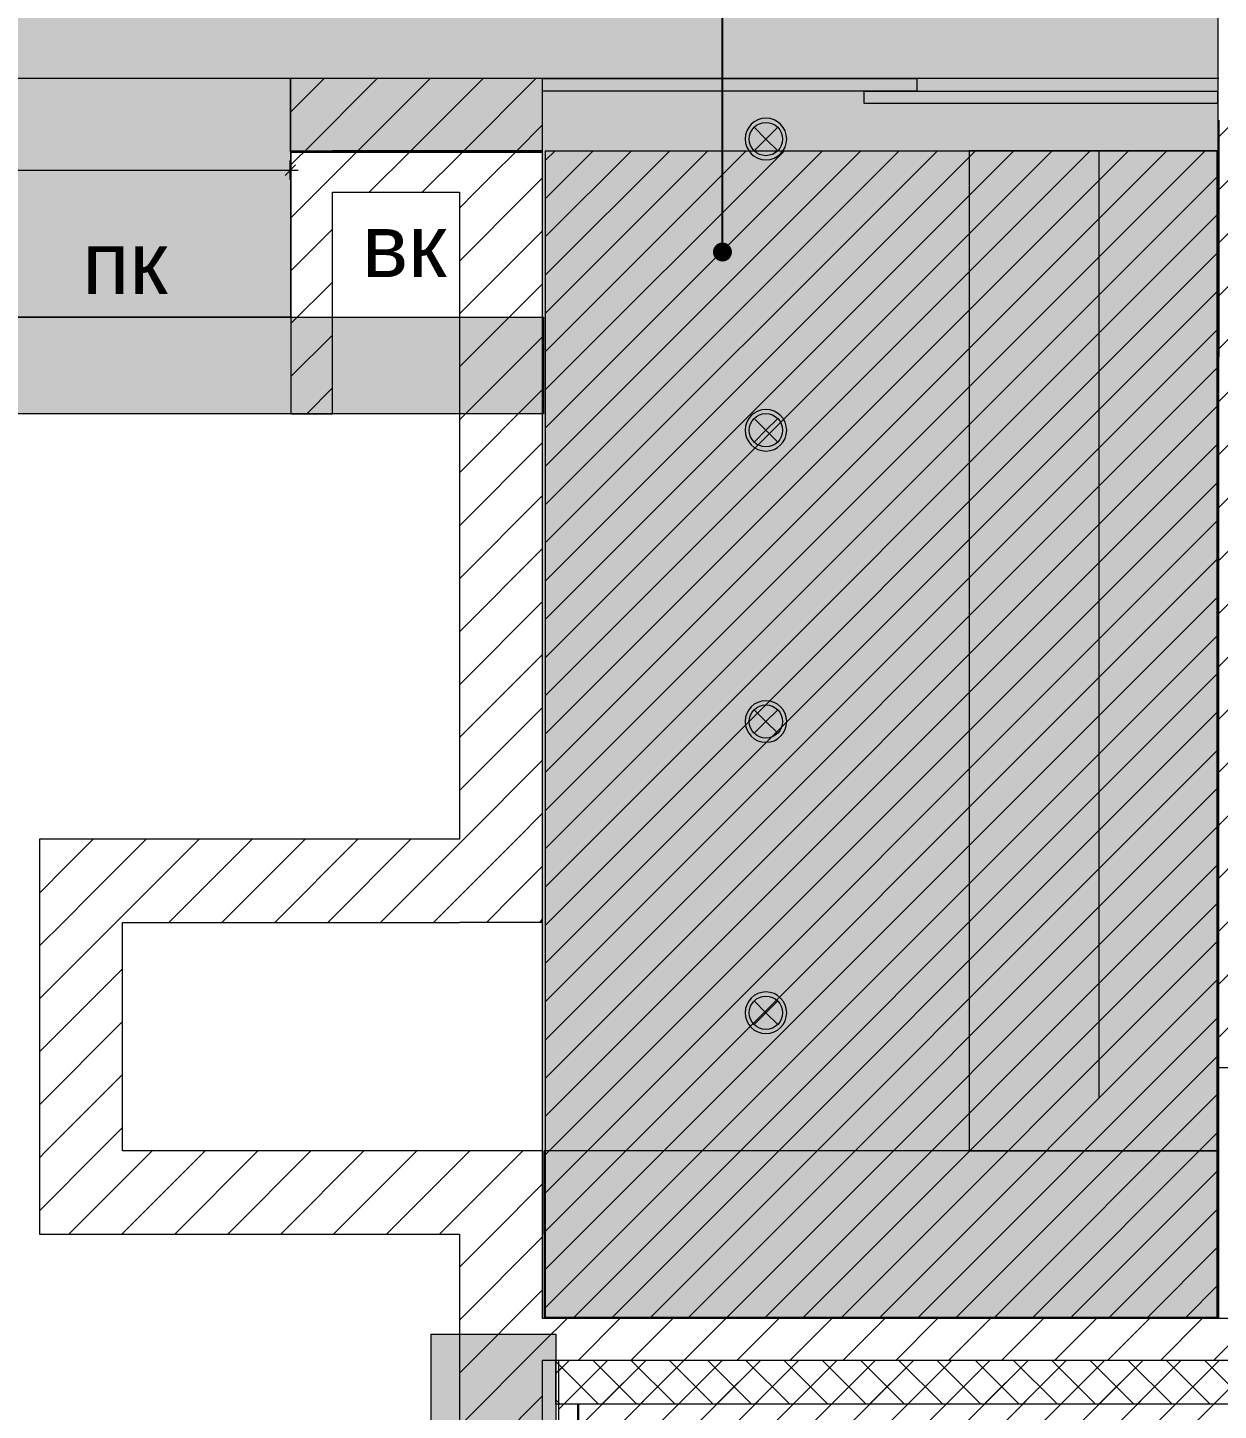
# Model space of a CAD drawing. Header units: millimetres. Extents: x 2336463 to 2579121, y 595385 to 778077.
# Drawn here: x 2375975 to 2378838, y 700984 to 704307 of the extents above; entities that cross this region are included whole.
import ezdxf

# ---------------------------------------------------------------- set-up
doc = ezdxf.new("R2010")
doc.units = ezdxf.units.MM
doc.header["$MEASUREMENT"] = 0
for name, color, linetype in [('+возводимые стены', 7, 'Continuous'), ('Интерьер - Мебель', 7, 'Continuous'), ('сит план', 7, 'Continuous')]:
    doc.layers.add(name, color=color, linetype=linetype)
for name, color, linetype, lineweight in [('+возводимые стены_Ном._пера__1', 7, 'Continuous', 13), ('+возводимые стены_Ном._пера__101', 252, 'Continuous', 5), ('+потолки_Ном._пера__1', 7, 'Continuous', 13), ('+потолки_Ном._пера__5', 5, 'Continuous', 13), ('+стена с дверью_Ном._пера__1', 7, 'Continuous', 13), ('1 Планировка_Ном._пера__1', 7, 'Continuous', 13), ('MEP - Электрооборудование.ЭО_Ном._пера__101', 252, 'Continuous', 5), ('Интерьер - Мебель_Ном._пера__1', 7, 'Continuous', 13), ('сит план_Ном._пера__1', 7, 'Continuous', 13)]:
    doc.layers.add(name, color=color, linetype=linetype, lineweight=lineweight)
for name, color, linetype, lineweight, true_color in [('+возводимые стены_Ном._пера__169', 7, 'Continuous', 5, 0x68b353), ('+возводимые стены_Ном._пера__9', 7, 'Continuous', 15, 0x3dad99), ('+потолки_Ном._пера__104', 7, 'Continuous', 5, 0x96e196), ('+стена с дверью_Ном._пера__243', 7, 'Continuous', 13, 0xe25822), ('MEP - Электрооборудование.ЭО_Ном._пера__55', 7, 'Continuous', 30, 0xff0909), ('MEP - Электрооборудование.ЭО_Ном._пера__58', 7, 'Continuous', 5, 0xdf0000), ('Интерьер - Мебель_Ном._пера__242', 7, 'Continuous', 13, 0x1b55b5), ('сит план_Ном._пера__87', 7, 'Continuous', 20, 0x6a6a6a)]:
    doc.layers.add(name, color=color, linetype=linetype, lineweight=lineweight, true_color=true_color)
doc.styles.add('СГЕНЕРИР_СТИЛЬ_1', font='arial.ttf')
doc.linetypes.add('вешало', pattern='A,0,[1,Р”РёР·Р°Р№РЅ РїСЂРѕРµРєС‚ СЂР°Р±РѕС‡РёР№1.Shx,S=9.52381,R=0,X=0,Y=0],-1200,0', length=1200)
doc.linetypes.add('Сварной шов', pattern='A,0,[2,Р”РёР·Р°Р№РЅ РїСЂРѕРµРєС‚ СЂР°Р±РѕС‡РёР№1.Shx,S=0.079365,R=0,X=0,Y=0],-17,0', length=17)
doc.dimstyles.new('СГЕНЕРИР_СТИЛЬ__1', dxfattribs={"dimtxt": 75, "dimasz": 23.75, "dimexe": 0.18, "dimexo": 300, "dimgap": 0, "dimtad": 1, "dimtih": 1, "dimtoh": 1, "dimdec": 0, "dimzin": 0, "dimdsep": 46, "dimtxsty": 'СГЕНЕРИР_СТИЛЬ_1', "dimblk": 'ARROWHEAD_6', "dimblk1": 'ARROWHEAD_6', "dimblk2": 'ARROWHEAD_6', "dimcen": 0.09, "dimclrd": 256, "dimclre": 256, "dimclrt": 256, "dimazin": 0, "dimtfac": 1, "dimtdec": 4, "dimtmove": 0, "dimatfit": 3, "dimfxl": 0, "dimtolj": 1, "dimtzin": 0, "dimarcsym": 0})
doc.dimstyles.new('СГЕНЕРИР_СТИЛЬ__11', dxfattribs={"dimtxt": 0.18, "dimasz": 91.2, "dimexe": 0.18, "dimexo": 0.0625, "dimgap": 0, "dimtad": 0, "dimtih": 1, "dimtoh": 1, "dimdec": 4, "dimzin": 0, "dimdsep": 46, "dimcen": 0.09, "dimadec": 0, "dimazin": 0, "dimtfac": 1, "dimtdec": 4, "dimtmove": 0, "dimatfit": 3, "dimldrblk": 'ARROWHEAD_11', "dimfxl": 0, "dimtolj": 1, "dimtzin": 0, "dimarcsym": 0})
pattern_1 = [(45, (2086872.015, 585813.686), (-45.961939, 45.961939), [])]
pattern_2 = [(45, (2086872.015, 585813.69), (-63.639609, 63.639609), [])]
pattern_3 = [(50, (2086872.01, 585813.69), (-182.18467, 15.939086), [19.05, -209.55]), (355, (2086872.01, 585813.69), (-35.24342, 191.05685), [15.24, -167.64058]), (100.451445, (2086887.2, 585812.36), (146.94125, 175.11775), [16.19001, -178.09024]), (46.1842, (2086872.01, 585864.49), (-271.07904, 42.04233), [28.575, -314.325]), (96.63556, (2086894.6, 585860.98), (237.40413, 247.42612), [24.28502, -267.1356]), (351.18415, (2086872.01, 585864.49), (237.40413, 247.42612), [22.85997, -251.45973]), (21, (2086897.41, 585851.79), (-151.61439, 102.2652), [19.05, -209.55]), (326, (2086897.41, 585851.79), (61.80203, 184.18797), [15.24, -167.64]), (71.451445, (2086910.05, 585843.26), (213.41642, 81.92277), [16.19001, -178.08994]), (37.5, (2086872.015, 585813.686), (3.088603, 84.555039), [0, -165.608, 0, -170.18, 0, -168.275]), (7.5, (2086872.015, 585813.69), (66.819663, 100.180575), [0, -97.028, 0, -161.798, 0, -64.135]), (327.5, (2086815.37, 585813.686), (-135.590595, 5.728744), [0, -63.5, 0, -198.12, 0, -262.89]), (317.5, (2086789.97, 585813.69), (148.12918, 25.42649), [0, -82.55, 0, -131.572, 0, -186.69])]

# ---------------------------------------------------------------- blocks, each defined once
blk = doc.blocks.new('Перекрытие_248', base_point=(2377216.8, 701207.5))
at = {"layer": 'Интерьер - Мебель_Ном._пера__1', "color": 7, "linetype": 'Continuous', "lineweight": 13, "flags": 128}
blk.add_lwpolyline([(2377216.8, 701207.5), (2378834.7, 701207.5), (2378834.7, 701606.9), (2377216.8, 701606.9)], close=True, dxfattribs=at)
blk = doc.blocks.new('Перекрытие_249', base_point=(2378238.7, 701606.9))
at = {"layer": 'Интерьер - Мебель_Ном._пера__1', "color": 7, "linetype": 'Continuous', "lineweight": 13, "flags": 128}
blk.add_lwpolyline([(2378238.7, 701606.9), (2378834.7, 701606.9), (2378834.7, 704011), (2378238.7, 704011)], close=True, dxfattribs=at)
blk = doc.blocks.new('Перекрытие_257', base_point=(2371606.2, 703610.7))
at = {"layer": 'Интерьер - Мебель_Ном._пера__1', "color": 7, "linetype": 'Continuous', "lineweight": 13, "flags": 128}
blk.add_lwpolyline([(2371606.2, 703610.7), (2376607.9, 703610.7), (2376607.9, 704184.5), (2371606.2, 704184.5)], close=True, dxfattribs=at)
blk = doc.blocks.new('Стена_1092', base_point=(2376607.9, 703378.7))
at = {"layer": 'сит план_Ном._пера__87', "linetype": 'Continuous', "lineweight": 20, "true_color": 0x6a6a6a}
h = blk.add_hatch(dxfattribs=at)
h.set_pattern_fill('Блоки_Бетонные_Эффективные', color=251, style=0, pattern_type=2)
h.set_pattern_definition(pattern_2)
h.paths.add_polyline_path([(2376707.9, 704011), (2376607.9, 704011), (2376707.9, 703911)])
h = blk.add_hatch(dxfattribs=at)
h.set_pattern_fill('Блоки_Бетонные_Эффективные', color=251, style=0, pattern_type=2)
h.set_pattern_definition(pattern_2)
h.paths.add_polyline_path([(2376607.9, 704011), (2376607.9, 703911), (2376707.9, 703911), (2376607.9, 704011)])
h = blk.add_hatch(dxfattribs=at)
h.set_pattern_fill('Блоки_Бетонные_Эффективные', color=251, style=0, pattern_type=2)
h.set_pattern_definition(pattern_2)
h.paths.add_polyline_path([(2376607.9, 703911), (2376607.9, 703378.7), (2376707.9, 703378.7), (2376707.9, 703911)])
at = {"layer": 'сит план_Ном._пера__1', "color": 7, "linetype": 'Continuous', "lineweight": 13, "flags": 128}
for points in [[(2376607.9, 704011), (2376707.9, 704011)], [(2376607.9, 704011), (2376607.9, 703378.7)], [(2376707.9, 703378.7), (2376707.9, 703911)], [(2376607.9, 703378.7), (2376707.9, 703378.7)]]:
    blk.add_lwpolyline(points, dxfattribs=at)
blk = doc.blocks.new('Стена_1093', base_point=(2376607.9, 704011))
at = {"layer": 'сит план_Ном._пера__87', "linetype": 'Continuous', "lineweight": 20, "true_color": 0x6a6a6a}
h = blk.add_hatch(dxfattribs=at)
h.set_pattern_fill('Блоки_Бетонные_Эффективные', color=251, style=0, pattern_type=2)
h.set_pattern_definition(pattern_2)
h.paths.add_polyline_path([(2376707.9, 703911), (2377013, 703911), (2377013, 704011), (2376707.9, 704011)])
at = {"layer": 'сит план_Ном._пера__1', "color": 7, "linetype": 'Continuous', "lineweight": 13, "flags": 128}
for points in [[(2377013, 704011), (2376707.9, 704011)], [(2376707.9, 703911), (2377013, 703911)]]:
    blk.add_lwpolyline(points, dxfattribs=at)
blk = doc.blocks.new('Стена_1110', base_point=(2377013, 704011))
at = {"layer": 'сит план_Ном._пера__87', "linetype": 'Continuous', "lineweight": 20, "true_color": 0x6a6a6a}
h = blk.add_hatch(dxfattribs=at)
h.set_pattern_fill('Блоки_Бетонные_Эффективные', color=251, style=0, pattern_type=2)
h.set_pattern_definition(pattern_2)
h.paths.add_polyline_path([(2377013, 703911), (2377213, 704011), (2377013, 704011)])
h = blk.add_hatch(dxfattribs=at)
h.set_pattern_fill('Блоки_Бетонные_Эффективные', color=251, style=0, pattern_type=2)
h.set_pattern_definition(pattern_2)
h.paths.add_polyline_path([(2377013, 703911), (2377213, 703911), (2377213, 704011)])
h = blk.add_hatch(dxfattribs=at)
h.set_pattern_fill('Блоки_Бетонные_Эффективные', color=251, style=0, pattern_type=2)
h.set_pattern_definition(pattern_2)
h.paths.add_polyline_path([(2377013, 703911), (2377013, 702356.4), (2377213, 702356.4), (2377213, 703911)])
h = blk.add_hatch(dxfattribs=at)
h.set_pattern_fill('Блоки_Бетонные_Эффективные', color=251, style=0, pattern_type=2)
h.set_pattern_definition(pattern_2)
h.paths.add_polyline_path([(2377013, 702156.4), (2377213, 702156.4), (2377013, 702356.4)])
h = blk.add_hatch(dxfattribs=at)
h.set_pattern_fill('Блоки_Бетонные_Эффективные', color=251, style=0, pattern_type=2)
h.set_pattern_definition(pattern_2)
h.paths.add_polyline_path([(2377013, 702356.4), (2377213, 702156.4), (2377213, 702356.4)])
at = {"layer": 'сит план_Ном._пера__1', "color": 7, "linetype": 'Continuous', "lineweight": 13, "flags": 128}
for points in [[(2377213, 704011), (2377013, 704011)], [(2377213, 702156.4), (2377213, 704011)], [(2377013, 703911), (2377013, 702356.4)], [(2377213, 702156.4), (2377013, 702156.4)]]:
    blk.add_lwpolyline(points, dxfattribs=at)
blk = doc.blocks.new('Стена_1111', base_point=(2377013, 702356.4))
at = {"layer": 'сит план_Ном._пера__87', "linetype": 'Continuous', "lineweight": 20, "true_color": 0x6a6a6a}
h = blk.add_hatch(dxfattribs=at)
h.set_pattern_fill('Блоки_Бетонные_Эффективные', color=251, style=0, pattern_type=2)
h.set_pattern_definition(pattern_2)
h.paths.add_polyline_path([(2376003.1, 702156.4), (2376203.1, 702156.4), (2376003.1, 702356.4)])
h = blk.add_hatch(dxfattribs=at)
h.set_pattern_fill('Блоки_Бетонные_Эффективные', color=251, style=0, pattern_type=2)
h.set_pattern_definition(pattern_2)
h.paths.add_polyline_path([(2376003.1, 702356.4), (2376203.1, 702156.4), (2376203.1, 702356.4)])
h = blk.add_hatch(dxfattribs=at)
h.set_pattern_fill('Блоки_Бетонные_Эффективные', color=251, style=0, pattern_type=2)
h.set_pattern_definition(pattern_2)
h.paths.add_polyline_path([(2377013, 702356.4), (2376203.1, 702356.4), (2376203.1, 702156.4), (2377013, 702156.4)])
at = {"layer": 'сит план_Ном._пера__1', "color": 7, "linetype": 'Continuous', "lineweight": 13, "flags": 128}
for points in [[(2376003.1, 702356.4), (2376003.1, 702156.4)], [(2377013, 702356.4), (2376003.1, 702356.4)], [(2376203.1, 702156.4), (2377013, 702156.4)]]:
    blk.add_lwpolyline(points, dxfattribs=at)
blk = doc.blocks.new('Стена_1112', base_point=(2376003.1, 702356.4))
at = {"layer": 'сит план_Ном._пера__87', "linetype": 'Continuous', "lineweight": 20, "true_color": 0x6a6a6a}
h = blk.add_hatch(dxfattribs=at)
h.set_pattern_fill('Блоки_Бетонные_Эффективные', color=251, style=0, pattern_type=2)
h.set_pattern_definition(pattern_2)
h.paths.add_polyline_path([(2376003.1, 702156.4), (2376003.1, 701606.9), (2376203.1, 701606.9), (2376203.1, 702156.4)])
h = blk.add_hatch(dxfattribs=at)
h.set_pattern_fill('Блоки_Бетонные_Эффективные', color=251, style=0, pattern_type=2)
h.set_pattern_definition(pattern_2)
h.paths.add_polyline_path([(2376203.1, 701606.9), (2376003.1, 701406.9), (2376203.1, 701406.9)])
h = blk.add_hatch(dxfattribs=at)
h.set_pattern_fill('Блоки_Бетонные_Эффективные', color=251, style=0, pattern_type=2)
h.set_pattern_definition(pattern_2)
h.paths.add_polyline_path([(2376203.1, 701606.9), (2376003.1, 701606.9), (2376003.1, 701406.9)])
at = {"layer": 'сит план_Ном._пера__1', "color": 7, "linetype": 'Continuous', "lineweight": 13, "flags": 128}
for points in [[(2376003.1, 702156.4), (2376003.1, 701406.9)], [(2376203.1, 701606.9), (2376203.1, 702156.4)], [(2376003.1, 701406.9), (2376203.1, 701406.9)]]:
    blk.add_lwpolyline(points, dxfattribs=at)
blk = doc.blocks.new('Стена_1113', base_point=(2376003.1, 701406.9))
at = {"layer": 'сит план_Ном._пера__87', "linetype": 'Continuous', "lineweight": 20, "true_color": 0x6a6a6a}
h = blk.add_hatch(dxfattribs=at)
h.set_pattern_fill('Блоки_Бетонные_Эффективные', color=251, style=0, pattern_type=2)
h.set_pattern_definition(pattern_2)
h.paths.add_polyline_path([(2376203.1, 701406.9), (2377013, 701406.9), (2377013, 701606.9), (2376203.1, 701606.9)])
h = blk.add_hatch(dxfattribs=at)
h.set_pattern_fill('Блоки_Бетонные_Эффективные', color=251, style=0, pattern_type=2)
h.set_pattern_definition(pattern_2)
h.paths.add_polyline_path([(2377013, 701406.9), (2377213, 701406.9), (2377213, 701606.9)])
h = blk.add_hatch(dxfattribs=at)
h.set_pattern_fill('Блоки_Бетонные_Эффективные', color=251, style=0, pattern_type=2)
h.set_pattern_definition(pattern_2)
h.paths.add_polyline_path([(2377013, 701406.9), (2377213, 701606.9), (2377013, 701606.9)])
at = {"layer": 'сит план_Ном._пера__1', "color": 7, "linetype": 'Continuous', "lineweight": 13, "flags": 128}
for points in [[(2377213, 701606.9), (2376203.1, 701606.9)], [(2377213, 701606.9), (2377213, 701406.9)], [(2376203.1, 701406.9), (2377013, 701406.9)]]:
    blk.add_lwpolyline(points, dxfattribs=at)
blk = doc.blocks.new('Стена_1118', base_point=(2378838.4, 704184.4))
at = {"layer": 'сит план_Ном._пера__87', "linetype": 'Continuous', "lineweight": 20, "true_color": 0x6a6a6a}
h = blk.add_hatch(dxfattribs=at)
h.set_pattern_fill('Блоки_Бетонные_Эффективные', color=251, style=0, pattern_type=2)
h.set_pattern_definition(pattern_2)
h.paths.add_polyline_path([(2378838.3, 704084.4), (2378837, 701807.1), (2378937, 701807), (2378938.3, 704084.4)])
at = {"layer": 'сит план_Ном._пера__1', "color": 7, "linetype": 'Continuous', "lineweight": 13, "flags": 128}
for points in [[(2378838.3, 704084.4), (2378837, 701807.1)], [(2378937, 701807), (2378938.3, 704084.4)], [(2378937, 701807), (2378837, 701807.1)]]:
    blk.add_lwpolyline(points, dxfattribs=at)
blk = doc.blocks.new('Стена_1155', base_point=(2378983.7, 701104.4))
at = {"layer": '+возводимые стены_Ном._пера__169', "linetype": 'Continuous', "lineweight": 5, "true_color": 0x68b353}
h = blk.add_hatch(dxfattribs=at)
h.set_pattern_fill('Блоки_Бетонные_Эффективные', color=85, style=0, pattern_type=2)
h.set_pattern_definition(pattern_2)
h.paths.add_polyline_path([(2378983.7, 701204.4), (2377213, 701204.4), (2377213, 701104.4), (2378983.7, 701104.4)])
at = {"layer": '+возводимые стены_Ном._пера__101', "color": 252, "linetype": 'Continuous', "lineweight": 5, "flags": 128}
for points in [[(2378983.7, 701204.4), (2377213, 701204.4)], [(2378983.7, 701104.4), (2378983.7, 701204.4)], [(2377213, 701104.4), (2378983.7, 701104.4)]]:
    blk.add_lwpolyline(points, dxfattribs=at)
blk = doc.blocks.new('Стена_1159', base_point=(2377013, 701406.9))
at = {"layer": 'сит план_Ном._пера__87', "linetype": 'Continuous', "lineweight": 20, "true_color": 0x6a6a6a}
h = blk.add_hatch(dxfattribs=at)
h.set_pattern_fill('Блоки_Бетонные_Эффективные', color=251, style=0, pattern_type=2)
h.set_pattern_definition(pattern_2)
h.paths.add_polyline_path([(2377013, 701406.9), (2377013, 700005.4), (2377213, 700005.4), (2377213, 701406.9)])
at = {"layer": 'сит план_Ном._пера__1', "color": 7, "linetype": 'Continuous', "lineweight": 13, "flags": 128}
for points in [[(2377013, 701406.9), (2377013, 700005.4)], [(2377213, 701204.4), (2377213, 701406.9)], [(2377213, 700005.4), (2377213, 701104.4)], [(2377213, 700005.4), (2377013, 700005.4)]]:
    blk.add_lwpolyline(points, dxfattribs=at)
blk = doc.blocks.new('Стена_1221', base_point=(2376606.3, 704009.5))
at = {"layer": '+возводимые стены_Ном._пера__169', "linetype": 'Continuous', "lineweight": 5, "true_color": 0x68b353}
h = blk.add_hatch(dxfattribs=at)
h.set_pattern_fill('Блоки_Бетонные_Эффективные', color=85, style=0, pattern_type=2)
h.set_pattern_definition(pattern_2)
h.paths.add_polyline_path([(2376606.3, 704009.5), (2377212.7, 704009.5), (2377212.7, 704184.5), (2376606.3, 704184.5)])
at = {"layer": '+возводимые стены_Ном._пера__101', "color": 252, "linetype": 'Continuous', "lineweight": 5, "flags": 128}
for points in [[(2377212.7, 704184.5), (2376606.3, 704184.5)], [(2376606.3, 704184.5), (2376606.3, 704009.5)], [(2377212.7, 704009.5), (2377212.7, 704184.5)], [(2376606.3, 704009.5), (2376607.9, 704009.5)], [(2376707.9, 704009.5), (2377212.7, 704009.5)]]:
    blk.add_lwpolyline(points, dxfattribs=at)
blk = doc.blocks.new('Встраиваемый Точечный Светильник 25')
at = {"layer": 'MEP - Электрооборудование.ЭО_Ном._пера__58', "color": 12, "linetype": 'Continuous', "lineweight": 5, "true_color": 0xdf0000}
for q in [(-28.3, 28.3), (-28.3, -28.3), (28.3, 28.3), (28.3, -28.3)]:
    blk.add_line((0, 0), q, dxfattribs=at)
at = {"layer": 'MEP - Электрооборудование.ЭО_Ном._пера__58', "color": 12, "linetype": 'Continuous', "lineweight": 5, "true_color": 0xdf0000, "flags": 128}
blk.add_lwpolyline([(50, 0, 1), (-50, 0, 1)], format="xyb", close=True, dxfattribs=at)
at = {"layer": 'MEP - Электрооборудование.ЭО_Ном._пера__58', "color": 12, "linetype": 'Continuous', "lineweight": 5, "true_color": 0xdf0000}
blk.add_circle((0, 0), 40, dxfattribs=at)
blk = doc.blocks.new('*D3921', base_point=(2086872, 585813.7))
at = {"layer": 'Интерьер - Мебель_Ном._пера__242', "color": 152, "linetype": 'Continuous', "lineweight": 13, "true_color": 0x1b55b5}
for p, q in [((2371587.4, 703964.3), (2371606.2, 703964.3)), ((2371618.7, 703976.8), (2371593.7, 703951.8)), ((2371606.2, 703940.8), (2371606.2, 703987.7)), ((2371606.2, 703964.3), (2376606.3, 703964.3)), ((2376593.8, 703951.8), (2376618.8, 703976.8)), ((2376606.3, 703940.8), (2376606.3, 703987.7)), ((2376606.3, 703964.3), (2376625.1, 703964.3))]:
    blk.add_line(p, q, dxfattribs=at)
at = {"layer": 'Интерьер - Мебель_Ном._пера__242', "color": 152, "lineweight": 13, "true_color": 0x1b55b5, "insert": (2373978, 703979.3), "char_height": 75, "attachment_point": 7, "style": 'СГЕНЕРИР_СТИЛЬ_1'}
blk.add_mtext('\\A1;{\\pql;\\fArial|b0|i0|c204|p38;5\xa0000}', dxfattribs=at)
blk = doc.blocks.new('ARROWHEAD_6')
at = {"color": 0, "linetype": 'Continuous', "lineweight": 0}
for p, q in [((0, 0), (-1, 0)), ((-0.5, -0.5), (0.5, 0.5))]:
    blk.add_line(p, q, dxfattribs=at)
blk = doc.blocks.new('ARROWHEAD_11')
at = {"color": 0, "linetype": 'Continuous', "lineweight": 0}
blk.add_line((0, 0), (-1, 0), dxfattribs=at)
at = {"color": 0, "linetype": 'Continuous', "lineweight": 0, "const_width": 0.25, "flags": 128}
blk.add_lwpolyline([(-0.125, 0, 1), (0.125, 0, 1)], format="xyb", close=True, dxfattribs=at)

msp = doc.modelspace()

# ---------------------------------------------------------------- hatches: boundary and pattern name
at = {"layer": '+возводимые стены_Ном._пера__9', "linetype": 'Continuous', "lineweight": 15, "true_color": 0x3dad99}
h = msp.add_hatch(dxfattribs=at)
h.set_pattern_fill('Блоки_Бетонные', color=135, style=0, pattern_type=2)
h.set_pattern_definition([(45, (2086872.015, 585813.686), (-45.961939, 45.961939), []), (135, (2086872.015, 585813.686), (45.961939, 45.961939), [])])
h.paths.add_polyline_path([(2377245.1, 701104.4), (2380885.7, 701104.4), (2380885.7, 700998.4), (2377245.1, 700998.4)])
at = {"layer": '+потолки_Ном._пера__104', "linetype": 'Continuous', "lineweight": 5, "true_color": 0x96e196}
h = msp.add_hatch(dxfattribs=at)
h.set_pattern_fill('Линии_Наклонные__Шаг_1_5_', color=81, style=0, pattern_type=2)
h.set_pattern_definition(pattern_1)
h.paths.add_polyline_path([(2377251.7, 698755.7), (2377251.7, 701104.4), (2379284, 701104.4), (2379284, 701108), (2379487, 701108), (2379487, 701504.5), (2380885.7, 701504.5), (2380885.7, 698755.7), (2379129.8, 698755.7), (2378834.8, 698755.7)])
at = {"layer": '+потолки_Ном._пера__5', "linetype": 'Continuous', "lineweight": 13}
h = msp.add_hatch(dxfattribs=at)
h.set_pattern_fill('Линии_Наклонные__Шаг_1_5_', color=5, style=0, pattern_type=2)
h.set_pattern_definition(pattern_1)
h.paths.add_polyline_path([(2378837.3, 701204.4), (2377220.1, 701204.4), (2377220.1, 704011), (2378837.3, 704011)])
at = {"layer": '+стена с дверью_Ном._пера__243', "linetype": 'Continuous', "lineweight": 0, "true_color": 0x381608}
msp.add_hatch(color=28, dxfattribs=at).paths.add_polyline_path([(2370335, 706910.6), (2376987.6, 706910.6), (2376987.6, 709999), (2378815.9, 709999), (2378957.2, 709999), (2378957.2, 707032.4), (2378815.9, 707032.4), (2378815.9, 705401.1), (2378836, 705401.1), (2378836, 704006.7), (2378838.2, 704006.7), (2378838.2, 701204.4), (2377213, 701204.4), (2377213, 704006.7), (2376607.9, 704006.7), (2376607.9, 703610.7), (2371612.9, 703610.7), (2371612.9, 705400.5), (2370335, 705400.5)])
at = {"layer": 'сит план_Ном._пера__1', "linetype": 'Continuous', "lineweight": 13}
h = msp.add_hatch(dxfattribs=at)
h.set_pattern_fill('AR_CONC', style=0, pattern_type=2)
h.set_pattern_definition(pattern_3)
h.paths.add_polyline_path([(2371612.9, 703610.7), (2377214.8, 703610.7), (2377214.8, 703378.7), (2371612.9, 703378.7)])
h = msp.add_hatch(dxfattribs=at)
h.set_pattern_fill('AR_CONC', style=0, pattern_type=2)
h.set_pattern_definition(pattern_3)
h.paths.add_polyline_path([(2376945.1, 701167), (2377245.1, 701167), (2377245.1, 695916.8), (2376945.1, 695916.8)])

# ---------------------------------------------------------------- linework, layer by layer
at = {"layer": '+возводимые стены_Ном._пера__1', "color": 7, "linetype": 'Continuous', "lineweight": 13, "flags": 128}
msp.add_lwpolyline([(2377245.1, 701104.4), (2380885.7, 701104.4), (2380885.7, 700998.4), (2377245.1, 700998.4)], close=True, dxfattribs=at)
at = {"layer": '+потолки_Ном._пера__1', "color": 7, "linetype": 'Continuous', "lineweight": 13, "flags": 128}
for points in [[(2378837.3, 701204.4), (2377220.1, 701204.4), (2377220.1, 704011), (2378837.3, 704011)], [(2377251.7, 698755.7), (2377251.7, 701104.4), (2379284, 701104.4), (2379284, 701108), (2379487, 701108), (2379487, 701504.5), (2380885.7, 701504.5), (2380885.7, 698755.7), (2379129.8, 698755.7), (2378834.8, 698755.7)]]:
    msp.add_lwpolyline(points, close=True, dxfattribs=at)
at = {"layer": '+стена с дверью_Ном._пера__1', "color": 7, "linetype": 'Continuous', "lineweight": 13, "flags": 128}
msp.add_lwpolyline([(2370335, 706910.6), (2376987.6, 706910.6), (2376987.6, 709999), (2378815.9, 709999), (2378957.2, 709999), (2378957.2, 707032.4), (2378815.9, 707032.4), (2378815.9, 705401.1), (2378836, 705401.1), (2378836, 704006.7), (2378838.2, 704006.7), (2378838.2, 701204.4), (2377213, 701204.4), (2377213, 704006.7), (2376607.9, 704006.7), (2376607.9, 703610.7), (2371612.9, 703610.7), (2371612.9, 705400.5), (2370335, 705400.5)], close=True, dxfattribs=at)
at = {"layer": '1 Планировка_Ном._пера__1', "color": 7, "linetype": 'Continuous', "lineweight": 13}
for p, q in [((2375727.6, 703610.7), (2376027.6, 703610.7)), ((2376027.6, 703610.7), (2376327.6, 703610.7))]:
    msp.add_line(p, q, dxfattribs=at)
at = {"layer": 'MEP - Электрооборудование.ЭО_Ном._пера__55', "color": 1, "linetype": 'Сварной шов', "lineweight": 30, "true_color": 0xff0909}
msp.add_line((2377298.1, 698789.8), (2377298.1, 700998.4), dxfattribs=at)
at = {"layer": 'Интерьер - Мебель_Ном._пера__1', "color": 7, "linetype": 'Continuous', "lineweight": 13}
for p, q in [((2378838.4, 704184.4), (2377212.7, 704184.4)), ((2377212.7, 704184.4), (2378112.7, 704184.4)), ((2377212.7, 704154.4), (2377212.7, 704184.4)), ((2378838.4, 704184.4), (2377938.4, 704184.4)), ((2378112.7, 704184.4), (2378112.7, 704154.4)), ((2378112.7, 704154.4), (2377212.7, 704154.4)), ((2377985.7, 704154.4), (2378835.7, 704154.4)), ((2377985.7, 704124.4), (2377985.7, 704154.4)), ((2378835.7, 704154.4), (2378835.7, 704124.4)), ((2378835.7, 704124.4), (2377985.7, 704124.4))]:
    msp.add_line(p, q, dxfattribs=at)
at = {"layer": 'Интерьер - Мебель_Ном._пера__1', "color": 7, "linetype": 'вешало', "lineweight": 13}
msp.add_line((2378550.3, 704011.6), (2378550.3, 701733.4), dxfattribs=at)
at = {"layer": 'сит план_Ном._пера__1', "color": 7, "linetype": 'Continuous', "lineweight": 13, "flags": 128}
for points in [[(2371612.9, 703610.7), (2377214.8, 703610.7), (2377214.8, 703378.7), (2371612.9, 703378.7)], [(2376945.1, 701167), (2377245.1, 701167), (2377245.1, 695916.8), (2376945.1, 695916.8)]]:
    msp.add_lwpolyline(points, close=True, dxfattribs=at)

# ---------------------------------------------------------------- block references
at = {"layer": '+возводимые стены', "color": 252, "lineweight": 5}
for name, p in [('Стена_1221', (2376606.3, 704009.5)), ('Стена_1155', (2378983.7, 701104.4))]:
    msp.add_blockref(name, p, dxfattribs=at)
at = {"layer": 'MEP - Электрооборудование.ЭО_Ном._пера__58', "color": 12, "linetype": 'Continuous', "lineweight": 5, "true_color": 0xdf0000, "zscale": 1000, "rotation": 90}
for p in [(2377749.9, 704039.1), (2377749.9, 703339.1), (2377749.9, 702639.1), (2377749.9, 701939.1)]:
    msp.add_blockref('Встраиваемый Точечный Светильник 25', p, dxfattribs=at)
at = {"layer": 'Интерьер - Мебель', "color": 7, "linetype": 'Continuous', "lineweight": 13}
for name, p in [('Перекрытие_257', (2371606.2, 703610.7)), ('Перекрытие_249', (2378238.7, 701606.9)), ('Перекрытие_248', (2377216.8, 701207.5))]:
    msp.add_blockref(name, p, dxfattribs=at)
at = {"layer": 'сит план', "color": 7, "lineweight": 13}
for name, p in [('Стена_1118', (2378838.4, 704184.4)), ('Стена_1092', (2376607.9, 703378.7)), ('Стена_1093', (2376607.9, 704011)), ('Стена_1110', (2377013, 704011)), ('Стена_1111', (2377013, 702356.4)), ('Стена_1112', (2376003.1, 702356.4)), ('Стена_1113', (2376003.1, 701406.9)), ('Стена_1159', (2377013, 701406.9))]:
    msp.add_blockref(name, p, dxfattribs=at)

# ---------------------------------------------------------------- texts
at = {"layer": 'сит план_Ном._пера__1', "color": 7, "linetype": 'Continuous', "lineweight": 13, "char_height": 150, "attachment_point": 1, "style": 'СГЕНЕРИР_СТИЛЬ_1'}
for s, insert in [('\\A1;{\\pql;\\fArial|b0|i0|c204|p38;в\\fArial|b0|i0|c204|p38;к}', (2376778.7, 703857.4)), ('\\A1;{\\pql;\\fArial|b0|i0|c204|p38;пк}', (2376106.1, 703816.4))]:
    msp.add_mtext(s, dxfattribs=dict(at, insert=insert))

# ---------------------------------------------------------------- dimensions: what is measured, and where the dimension line sits
at = {"layer": 'Интерьер - Мебель', "color": 152, "linetype": 'Continuous', "lineweight": 13, "true_color": 0x1b55b5}
dim = msp.add_linear_dim(base=(2376606.3, 703964.3), p1=(2371606.2, 704184.5), p2=(2376606.3, 704184.5), dimstyle='СГЕНЕРИР_СТИЛЬ__1', dxfattribs=at)
dim.commit()
dim.dimension.update_dxf_attribs({"geometry": '*D3921', "text_midpoint": (2374106.8, 704016.8), "dimtype": 160})

# ---------------------------------------------------------------- leaders
at = {"layer": 'MEP - Электрооборудование.ЭО_Ном._пера__101', "color": 252, "linetype": 'Continuous', "lineweight": 5, "annotation_type": 0, "has_hookline": 1, "hookline_direction": 0, "text_width": 757.7}
msp.add_leader([(2377645.3, 703767.5), (2377645.3, 704345.1), (2378079.4, 704345.1)], dimstyle='СГЕНЕРИР_СТИЛЬ__11', dxfattribs=at)

doc.saveas('drawing.dxf')
